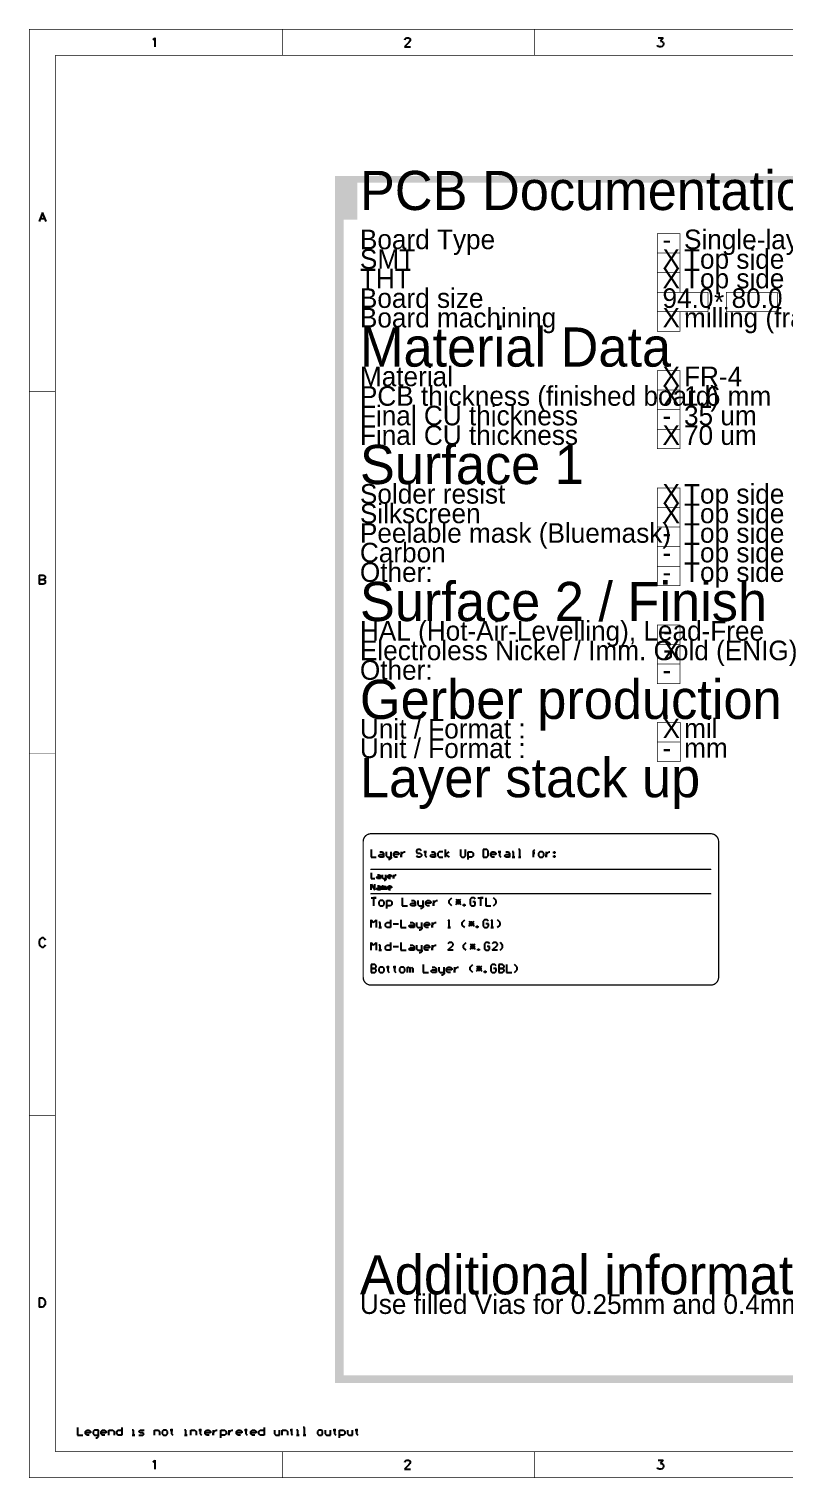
# Model space of a CAD drawing. Header units: millimetres. Extents: x 5 to 399, y 5 to 287.
# Drawn here: x 5 to 152.1, y 5 to 287.1 of the extents above; entities that cross this region are included whole.
import ezdxf

# ---------------------------------------------------------------- set-up
doc = ezdxf.new("R2010")
doc.units = ezdxf.units.MM
for name, color, linetype in [('DrillDrawing', 1, 'Continuous'), ('Mechanical15', 56, 'Continuous'), ('Mechanical4', 56, 'Continuous')]:
    doc.layers.add(name, color=color, linetype=linetype)

msp = doc.modelspace()

# ---------------------------------------------------------------- linework, layer by layer
at = {"layer": 'DrillDrawing'}
for p, q in [((14.48, 14.86), (14.48, 13.34)), ((16, 14.1), (16.26, 14.35)), ((16.26, 14.35), (16.76, 14.35)), ((16.76, 14.35), (17.02, 14.1)), ((17.78, 14.35), (17.53, 14.1)), ((18.54, 14.35), (17.78, 14.35)), ((18.54, 13.08), (18.54, 14.35)), ((19.05, 14.1), (19.3, 14.35)), ((19.3, 14.35), (19.81, 14.35)), ((19.81, 14.35), (20.06, 14.1)), ((20.57, 13.34), (20.57, 14.35)), ((20.57, 14.35), (21.33, 14.35)), ((21.33, 14.35), (21.59, 14.1)), ((22.1, 14.1), (22.35, 14.35)), ((22.35, 14.35), (23.11, 14.35)), ((23.11, 14.86), (23.11, 13.34)), ((25.4, 14.35), (25.14, 14.35)), ((25.4, 13.34), (25.4, 14.35)), ((26.41, 14.1), (26.67, 14.35)), ((26.67, 14.35), (27.43, 14.35)), ((29.46, 13.34), (29.46, 14.35)), ((29.46, 14.35), (30.22, 14.35)), ((30.22, 14.35), (30.47, 14.1)), ((31.24, 14.35), (30.98, 14.1)), ((31.74, 14.35), (31.24, 14.35)), ((32, 14.1), (31.74, 14.35)), ((32.76, 14.35), (32.51, 14.35)), ((32.51, 14.35), (33.01, 14.35)), ((32.76, 14.6), (32.76, 14.35)), ((33.01, 14.35), (32.76, 14.35)), ((32.76, 14.35), (32.76, 13.59)), ((35.55, 14.35), (35.3, 14.35)), ((35.55, 13.34), (35.55, 14.35)), ((36.57, 13.34), (36.57, 14.35)), ((36.57, 14.35), (37.33, 14.35)), ((37.33, 14.35), (37.58, 14.1)), ((38.35, 14.35), (38.09, 14.35)), ((38.09, 14.35), (38.6, 14.35)), ((38.35, 14.6), (38.35, 14.35)), ((38.6, 14.35), (38.35, 14.35)), ((38.35, 14.35), (38.35, 13.59)), ((39.36, 14.1), (39.62, 14.35)), ((39.62, 14.35), (40.12, 14.35)), ((40.12, 14.35), (40.38, 14.1)), ((40.89, 14.35), (40.89, 13.34)), ((41.14, 14.1), (41.39, 14.35)), ((41.39, 14.35), (41.65, 14.35)), ((42.41, 12.83), (42.41, 14.35)), ((42.41, 14.35), (43.17, 14.35)), ((43.17, 14.35), (43.42, 14.1)), ((43.93, 14.35), (43.93, 13.34)), ((44.19, 14.1), (44.44, 14.35)), ((44.44, 14.35), (44.69, 14.35)), ((45.46, 14.1), (45.71, 14.35)), ((45.71, 14.35), (46.22, 14.35)), ((46.22, 14.35), (46.47, 14.1)), ((47.23, 14.35), (46.98, 14.35)), ((46.98, 14.35), (47.49, 14.35)), ((47.23, 14.6), (47.23, 14.35)), ((47.49, 14.35), (47.23, 14.35)), ((47.23, 14.35), (47.23, 13.59)), ((48.25, 14.1), (48.5, 14.35)), ((48.5, 14.35), (49.01, 14.35)), ((49.01, 14.35), (49.26, 14.1)), ((49.77, 14.1), (50.03, 14.35)), ((50.03, 14.35), (50.79, 14.35)), ((50.79, 14.86), (50.79, 13.34)), ((52.82, 14.35), (52.82, 13.59)), ((53.84, 13.34), (53.84, 14.35)), ((54.34, 13.34), (54.34, 14.35)), ((54.34, 14.35), (55.1, 14.35)), ((55.1, 14.35), (55.36, 14.1)), ((56.12, 14.35), (55.87, 14.35)), ((55.87, 14.35), (56.37, 14.35)), ((56.12, 14.6), (56.12, 14.35)), ((56.37, 14.35), (56.12, 14.35)), ((56.12, 14.35), (56.12, 13.59)), ((57.39, 14.35), (57.14, 14.35)), ((57.39, 13.34), (57.39, 14.35)), ((58.66, 14.86), (58.41, 14.86)), ((58.66, 13.34), (58.66, 14.86)), ((61.45, 14.35), (61.2, 14.1)), ((61.96, 14.35), (61.45, 14.35)), ((62.21, 14.1), (61.96, 14.35)), ((62.72, 14.35), (62.72, 13.59)), ((63.74, 13.34), (63.74, 14.35)), ((64.5, 14.35), (64.25, 14.35)), ((64.25, 14.35), (64.75, 14.35)), ((64.5, 14.6), (64.5, 14.35)), ((64.75, 14.35), (64.5, 14.35)), ((64.5, 14.35), (64.5, 13.59)), ((65.52, 12.83), (65.52, 14.35)), ((65.52, 14.35), (66.28, 14.35)), ((66.28, 14.35), (66.53, 14.1)), ((67.04, 14.35), (67.04, 13.59)), ((68.05, 13.34), (68.05, 14.35)), ((68.82, 14.35), (68.56, 14.35)), ((68.56, 14.35), (69.07, 14.35)), ((68.82, 14.6), (68.82, 14.35)), ((69.07, 14.35), (68.82, 14.35)), ((68.82, 14.35), (68.82, 13.59)), ((14.48, 13.34), (15.49, 13.34)), ((16, 13.59), (16, 14.1)), ((17.02, 13.84), (16, 13.84)), ((16.26, 13.34), (16, 13.59)), ((16.76, 13.34), (16.26, 13.34)), ((17.02, 14.1), (17.02, 13.84)), ((17.53, 14.1), (17.53, 13.59)), ((17.53, 13.59), (17.78, 13.34)), ((17.78, 13.34), (18.54, 13.34)), ((18.03, 12.83), (18.29, 12.83)), ((18.29, 12.83), (18.54, 13.08)), ((19.05, 13.59), (19.05, 14.1)), ((20.06, 13.84), (19.05, 13.84)), ((19.3, 13.34), (19.05, 13.59)), ((19.81, 13.34), (19.3, 13.34)), ((20.06, 14.1), (20.06, 13.84)), ((21.59, 14.1), (21.59, 13.34)), ((22.1, 13.59), (22.1, 14.1)), ((22.35, 13.34), (22.1, 13.59)), ((23.11, 13.34), (22.35, 13.34)), ((25.14, 13.34), (25.65, 13.34)), ((25.65, 13.34), (25.4, 13.34)), ((26.67, 13.84), (26.41, 14.1)), ((26.41, 13.34), (27.17, 13.34)), ((27.17, 13.84), (26.67, 13.84)), ((27.43, 13.59), (27.17, 13.84)), ((27.17, 13.34), (27.43, 13.59)), ((30.47, 14.1), (30.47, 13.34)), ((30.98, 14.1), (30.98, 13.59)), ((30.98, 13.59), (31.24, 13.34)), ((31.24, 13.34), (31.74, 13.34)), ((31.74, 13.34), (32, 13.59)), ((32, 13.59), (32, 14.1)), ((32.76, 13.59), (33.01, 13.34)), ((35.3, 13.34), (35.81, 13.34)), ((35.81, 13.34), (35.55, 13.34)), ((37.58, 14.1), (37.58, 13.34)), ((38.35, 13.59), (38.6, 13.34)), ((39.36, 13.59), (39.36, 14.1)), ((40.38, 13.84), (39.36, 13.84)), ((39.62, 13.34), (39.36, 13.59)), ((40.12, 13.34), (39.62, 13.34)), ((40.38, 14.1), (40.38, 13.84)), ((40.89, 13.84), (41.14, 14.1)), ((40.89, 13.34), (40.89, 13.84)), ((43.17, 13.34), (42.41, 13.34)), ((43.42, 13.59), (43.17, 13.34)), ((43.42, 14.1), (43.42, 13.59)), ((43.93, 13.84), (44.19, 14.1)), ((43.93, 13.34), (43.93, 13.84)), ((45.46, 13.59), (45.46, 14.1)), ((46.47, 13.84), (45.46, 13.84)), ((45.71, 13.34), (45.46, 13.59)), ((46.22, 13.34), (45.71, 13.34)), ((46.47, 14.1), (46.47, 13.84)), ((47.23, 13.59), (47.49, 13.34)), ((48.25, 13.59), (48.25, 14.1)), ((49.26, 13.84), (48.25, 13.84)), ((48.5, 13.34), (48.25, 13.59)), ((49.01, 13.34), (48.5, 13.34)), ((49.26, 14.1), (49.26, 13.84)), ((49.77, 13.59), (49.77, 14.1)), ((50.03, 13.34), (49.77, 13.59)), ((50.79, 13.34), (50.03, 13.34)), ((52.82, 13.59), (53.07, 13.34)), ((53.07, 13.34), (53.84, 13.34)), ((55.36, 14.1), (55.36, 13.34)), ((56.12, 13.59), (56.37, 13.34)), ((57.14, 13.34), (57.64, 13.34)), ((57.64, 13.34), (57.39, 13.34)), ((58.41, 13.34), (58.91, 13.34)), ((58.91, 13.34), (58.66, 13.34)), ((61.2, 14.1), (61.2, 13.59)), ((61.2, 13.59), (61.45, 13.34)), ((61.45, 13.34), (61.96, 13.34)), ((61.96, 13.34), (62.21, 13.59)), ((62.21, 13.59), (62.21, 14.1)), ((62.72, 13.59), (62.98, 13.34)), ((62.98, 13.34), (63.74, 13.34)), ((64.5, 13.59), (64.75, 13.34)), ((66.28, 13.34), (65.52, 13.34)), ((66.53, 13.59), (66.28, 13.34)), ((66.53, 14.1), (66.53, 13.59)), ((67.04, 13.59), (67.29, 13.34)), ((67.29, 13.34), (68.05, 13.34)), ((68.82, 13.59), (69.07, 13.34))]:
    msp.add_line(p, q, dxfattribs=at)
at = {"layer": 'Mechanical15'}
for p, q in [((29.12, 285.03), (29.29, 285.11)), ((29.29, 285.11), (29.54, 285.37)), ((29.54, 285.37), (29.54, 283.59)), ((78.24, 285.03), (78.33, 285.2)), ((78.24, 284.95), (78.24, 285.03)), ((78.33, 285.2), (78.41, 285.28)), ((78.41, 285.28), (78.58, 285.37)), ((78.58, 285.37), (78.92, 285.37)), ((78.92, 285.37), (79.09, 285.28)), ((79.09, 285.28), (79.17, 285.2)), ((79.17, 285.2), (79.26, 285.03)), ((79.26, 285.03), (79.26, 284.86)), ((127.58, 285.37), (128.52, 285.37)), ((128.52, 285.37), (128.01, 284.69)), ((79, 284.44), (78.16, 283.59)), ((78.16, 283.59), (79.34, 283.59)), ((79.17, 284.69), (79, 284.44)), ((79.26, 284.86), (79.17, 284.69)), ((127.5, 283.76), (127.42, 283.93)), ((127.58, 283.68), (127.5, 283.76)), ((127.84, 283.59), (127.58, 283.68)), ((128.09, 283.59), (127.84, 283.59)), ((128.01, 284.69), (128.26, 284.69)), ((128.35, 283.68), (128.09, 283.59)), ((128.26, 284.69), (128.43, 284.61)), ((128.52, 283.84), (128.35, 283.68)), ((128.43, 284.61), (128.52, 284.52)), ((128.52, 284.52), (128.6, 284.27)), ((128.6, 284.1), (128.52, 283.84)), ((128.6, 284.27), (128.6, 284.1)), ((7.66, 251.38), (6.98, 249.61)), ((8.34, 249.61), (7.66, 251.38)), ((7.24, 250.2), (8.09, 250.2)), ((6.98, 180.77), (6.98, 178.99)), ((6.98, 180.77), (7.75, 180.77)), ((7.75, 180.77), (8, 180.69)), ((8, 180.69), (8.09, 180.6)), ((8.09, 180.6), (8.17, 180.43)), ((6.98, 179.92), (7.75, 179.92)), ((7.75, 178.99), (6.98, 178.99)), ((8, 180.01), (7.75, 179.92)), ((7.75, 179.92), (8, 179.84)), ((8, 179.08), (7.75, 178.99)), ((8.09, 180.09), (8, 180.01)), ((8, 179.84), (8.09, 179.76)), ((8.09, 179.16), (8, 179.08)), ((8.17, 180.26), (8.09, 180.09)), ((8.09, 179.76), (8.17, 179.59)), ((8.17, 179.33), (8.09, 179.16)), ((8.17, 180.43), (8.17, 180.26)), ((8.17, 179.59), (8.17, 179.33)), ((7.32, 110.07), (7.15, 109.91)), ((7.49, 110.16), (7.32, 110.07)), ((7.83, 110.16), (7.49, 110.16)), ((8, 110.07), (7.83, 110.16)), ((8.17, 109.91), (8, 110.07)), ((7.07, 109.74), (6.98, 109.48)), ((6.98, 109.48), (6.98, 109.06)), ((6.98, 109.06), (7.07, 108.81)), ((7.15, 109.91), (7.07, 109.74)), ((7.07, 108.81), (7.15, 108.64)), ((7.15, 108.64), (7.32, 108.47)), ((7.32, 108.47), (7.49, 108.38)), ((7.49, 108.38), (7.83, 108.38)), ((7.83, 108.38), (8, 108.47)), ((8, 108.47), (8.17, 108.64)), ((8.25, 109.74), (8.17, 109.91)), ((8.17, 108.64), (8.25, 108.81)), ((6.98, 40.06), (6.98, 38.28)), ((6.98, 40.06), (7.58, 40.06)), ((7.58, 40.06), (7.83, 39.97)), ((7.83, 39.97), (8, 39.8)), ((8, 39.8), (8.09, 39.63)), ((8.09, 39.63), (8.17, 39.38)), ((7.58, 38.28), (6.98, 38.28)), ((7.83, 38.36), (7.58, 38.28)), ((8, 38.53), (7.83, 38.36)), ((8.09, 38.7), (8, 38.53)), ((8.17, 38.95), (8.09, 38.7)), ((8.17, 39.38), (8.17, 38.95)), ((29.29, 8.25), (29.54, 8.51)), ((29.54, 8.51), (29.54, 6.73)), ((78.41, 8.42), (78.58, 8.51)), ((78.58, 8.51), (78.92, 8.51)), ((78.92, 8.51), (79.09, 8.42)), ((127.58, 8.51), (128.52, 8.51)), ((128.52, 8.51), (128.01, 7.83)), ((29.12, 8.17), (29.29, 8.25)), ((79, 7.58), (78.16, 6.73)), ((78.16, 6.73), (79.34, 6.73)), ((78.24, 8.17), (78.33, 8.34)), ((78.24, 8.09), (78.24, 8.17)), ((78.33, 8.34), (78.41, 8.42)), ((79.17, 7.83), (79, 7.58)), ((79.09, 8.42), (79.17, 8.34)), ((79.17, 8.34), (79.26, 8.17)), ((79.26, 8), (79.17, 7.83)), ((79.26, 8.17), (79.26, 8)), ((127.5, 6.9), (127.42, 7.07)), ((127.58, 6.82), (127.5, 6.9)), ((127.84, 6.73), (127.58, 6.82)), ((128.09, 6.73), (127.84, 6.73)), ((128.01, 7.83), (128.26, 7.83)), ((128.35, 6.82), (128.09, 6.73)), ((128.26, 7.83), (128.43, 7.75)), ((128.52, 6.98), (128.35, 6.82)), ((128.43, 7.75), (128.52, 7.66)), ((128.52, 7.66), (128.6, 7.41)), ((128.6, 7.24), (128.52, 6.98)), ((128.6, 7.41), (128.6, 7.24))]:
    msp.add_line(p, q, dxfattribs=at)
at = {"layer": 'Mechanical15', "const_width": 0.127}
for points in [[(5.08, 287.02), (398.78, 287.02)], [(5.08, 5.08), (5.08, 287.02)], [(54.36, 281.94), (54.36, 287.02)], [(103.5, 281.94), (103.5, 287.02)], [(10.16, 281.94), (393.7, 281.94)], [(10.16, 10.16), (10.16, 281.94)], [(5.08, 216.53), (10.16, 216.53)], [(5.08, 146.05), (10.16, 146.05)], [(5.08, 75.56), (10.16, 75.56)], [(10.16, 10.16), (393.7, 10.16)], [(54.36, 5.08), (54.36, 10.16)], [(103.5, 5.08), (103.5, 10.16)], [(5.08, 5.08), (398.78, 5.08)]]:
    msp.add_lwpolyline(points, dxfattribs=at)
at = {"layer": 'Mechanical15', "const_width": 0.0635}
for points in [[(5.05, 287.02, 1), (5.11, 287.02, 1)], [(5.05, 287.02, 1), (5.11, 287.02, 1)], [(54.32, 287.02, 1), (54.39, 287.02, 1)], [(103.47, 287.02, 1), (103.54, 287.02, 1)], [(10.13, 281.94, 1), (10.19, 281.94, 1)], [(10.13, 281.94, 1), (10.19, 281.94, 1)], [(54.32, 281.94, 1), (54.39, 281.94, 1)], [(103.47, 281.94, 1), (103.54, 281.94, 1)], [(5.05, 216.53, 1), (5.11, 216.53, 1)], [(10.13, 216.53, 1), (10.19, 216.53, 1)], [(5.05, 146.05, 1), (5.11, 146.05, 1)], [(10.13, 146.05, 1), (10.19, 146.05, 1)], [(5.05, 75.56, 1), (5.11, 75.56, 1)], [(10.13, 75.56, 1), (10.19, 75.56, 1)], [(10.13, 10.16, 1), (10.19, 10.16, 1)], [(10.13, 10.16, 1), (10.19, 10.16, 1)], [(54.32, 10.16, 1), (54.39, 10.16, 1)], [(103.47, 10.16, 1), (103.54, 10.16, 1)], [(5.05, 5.08, 1), (5.11, 5.08, 1)], [(5.05, 5.08, 1), (5.11, 5.08, 1)], [(54.32, 5.08, 1), (54.39, 5.08, 1)], [(103.47, 5.08, 1), (103.54, 5.08, 1)]]:
    msp.add_lwpolyline(points, format="xyb", close=True, dxfattribs=at)
at = {"layer": 'Mechanical4'}
for p, q in [((71.63, 127.37), (71.63, 125.9)), ((80.71, 127.37), (80.46, 127.13)), ((80.46, 127.13), (80.46, 126.88)), ((81.2, 127.37), (80.71, 127.37)), ((81.45, 127.13), (81.2, 127.37)), ((82.18, 127.13), (82.18, 126.88)), ((86.11, 125.9), (86.11, 127.37)), ((89.06, 127.37), (89.06, 126.15)), ((90.04, 126.15), (90.04, 127.37)), ((93.47, 127.37), (93.47, 125.9)), ((94.21, 127.37), (93.47, 127.37)), ((94.46, 127.13), (94.21, 127.37)), ((94.46, 126.15), (94.46, 127.13)), ((96.66, 127.13), (96.66, 126.88)), ((100.59, 127.37), (100.35, 127.37)), ((100.59, 125.9), (100.59, 127.37)), ((103.29, 127.13), (103.54, 127.37)), ((103.29, 125.9), (103.29, 127.13)), ((103.29, 127.13), (103.29, 126.64)), ((103.29, 126.64), (103.29, 127.13)), ((71.63, 125.9), (72.61, 125.9)), ((73.1, 126.15), (73.35, 126.39)), ((73.35, 125.9), (73.1, 126.15)), ((73.35, 126.88), (73.84, 126.88)), ((73.35, 126.39), (74.08, 126.39)), ((74.08, 125.9), (73.35, 125.9)), ((73.84, 126.88), (74.08, 126.64)), ((74.08, 126.64), (74.08, 125.9)), ((74.57, 126.88), (74.57, 126.15)), ((74.57, 126.15), (74.82, 125.9)), ((74.82, 125.9), (75.56, 125.9)), ((75.31, 125.41), (75.06, 125.41)), ((75.56, 125.66), (75.31, 125.41)), ((75.56, 125.9), (75.56, 126.88)), ((75.56, 125.9), (75.56, 125.66)), ((76.05, 126.64), (76.29, 126.88)), ((76.05, 126.15), (76.05, 126.64)), ((77.03, 126.39), (76.05, 126.39)), ((76.29, 125.9), (76.05, 126.15)), ((76.29, 126.88), (76.78, 126.88)), ((76.78, 125.9), (76.29, 125.9)), ((76.78, 126.88), (77.03, 126.64)), ((77.03, 126.64), (77.03, 126.39)), ((77.52, 126.88), (77.52, 125.9)), ((77.52, 126.39), (77.76, 126.64)), ((77.52, 125.9), (77.52, 126.39)), ((77.76, 126.64), (78.01, 126.88)), ((78.01, 126.88), (78.26, 126.88)), ((80.46, 126.88), (80.71, 126.64)), ((80.71, 125.9), (80.46, 126.15)), ((80.71, 126.64), (81.2, 126.64)), ((81.2, 125.9), (80.71, 125.9)), ((81.2, 126.64), (81.45, 126.39)), ((81.45, 126.15), (81.2, 125.9)), ((81.45, 126.39), (81.45, 126.15)), ((82.18, 126.88), (81.94, 126.88)), ((81.94, 126.88), (82.43, 126.88)), ((82.43, 126.88), (82.18, 126.88)), ((82.18, 126.88), (82.18, 126.15)), ((82.18, 126.15), (82.43, 125.9)), ((83.16, 126.15), (83.41, 126.39)), ((83.41, 125.9), (83.16, 126.15)), ((83.41, 126.88), (83.9, 126.88)), ((83.41, 126.39), (84.15, 126.39)), ((84.15, 125.9), (83.41, 125.9)), ((83.9, 126.88), (84.15, 126.64)), ((84.15, 126.64), (84.15, 125.9)), ((84.88, 126.88), (84.64, 126.64)), ((84.64, 126.64), (84.64, 126.15)), ((84.64, 126.15), (84.88, 125.9)), ((85.62, 126.88), (84.88, 126.88)), ((84.88, 125.9), (85.62, 125.9)), ((86.11, 126.39), (86.85, 126.88)), ((86.11, 126.39), (86.85, 125.9)), ((89.06, 126.15), (89.3, 125.9)), ((89.3, 125.9), (89.79, 125.9)), ((89.79, 125.9), (90.04, 126.15)), ((90.53, 125.41), (90.53, 126.88)), ((90.53, 126.88), (91.26, 126.88)), ((91.26, 125.9), (90.53, 125.9)), ((91.26, 126.88), (91.51, 126.64)), ((91.51, 126.15), (91.26, 125.9)), ((91.51, 126.64), (91.51, 126.15)), ((93.47, 125.9), (94.21, 125.9)), ((94.21, 125.9), (94.46, 126.15)), ((94.95, 126.64), (95.19, 126.88)), ((94.95, 126.15), (94.95, 126.64)), ((95.93, 126.39), (94.95, 126.39)), ((95.19, 125.9), (94.95, 126.15)), ((95.19, 126.88), (95.68, 126.88)), ((95.68, 125.9), (95.19, 125.9)), ((95.68, 126.88), (95.93, 126.64)), ((95.93, 126.64), (95.93, 126.39)), ((96.66, 126.88), (96.42, 126.88)), ((96.42, 126.88), (96.91, 126.88)), ((96.91, 126.88), (96.66, 126.88)), ((96.66, 126.88), (96.66, 126.15)), ((96.66, 126.15), (96.91, 125.9)), ((97.65, 126.15), (97.89, 126.39)), ((97.89, 125.9), (97.65, 126.15)), ((97.89, 126.88), (98.38, 126.88)), ((97.89, 126.39), (98.63, 126.39)), ((98.63, 125.9), (97.89, 125.9)), ((98.38, 126.88), (98.63, 126.64)), ((98.63, 126.64), (98.63, 125.9)), ((99.36, 126.88), (99.12, 126.88)), ((99.12, 125.9), (99.61, 125.9)), ((99.36, 125.9), (99.36, 126.88)), ((99.61, 125.9), (99.36, 125.9)), ((100.35, 125.9), (100.84, 125.9)), ((100.84, 125.9), (100.59, 125.9)), ((103.29, 126.64), (103.05, 126.64)), ((103.05, 126.64), (103.54, 126.64)), ((103.54, 126.64), (103.29, 126.64)), ((104.52, 126.88), (104.27, 126.64)), ((104.27, 126.64), (104.27, 126.15)), ((104.27, 126.15), (104.52, 125.9)), ((105.01, 126.88), (104.52, 126.88)), ((104.52, 125.9), (105.01, 125.9)), ((105.26, 126.64), (105.01, 126.88)), ((105.01, 125.9), (105.26, 126.15)), ((105.26, 126.15), (105.26, 126.64)), ((105.75, 126.88), (105.75, 125.9)), ((105.75, 126.39), (105.99, 126.64)), ((105.75, 125.9), (105.75, 126.39)), ((105.99, 126.64), (106.24, 126.88)), ((106.24, 126.88), (106.48, 126.88)), ((107.22, 126.88), (107.46, 126.88)), ((107.22, 126.64), (107.22, 126.88)), ((107.46, 126.64), (107.22, 126.64)), ((107.22, 126.15), (107.46, 126.15)), ((107.22, 125.9), (107.22, 126.15)), ((107.46, 125.9), (107.22, 125.9)), ((107.46, 126.88), (107.46, 126.64)), ((107.46, 126.15), (107.46, 125.9)), ((71.63, 122.8), (71.63, 121.71)), ((71.63, 121.71), (72.36, 121.71)), ((72.72, 121.89), (72.9, 122.08)), ((72.9, 121.71), (72.72, 121.89)), ((72.9, 122.44), (73.27, 122.44)), ((72.9, 122.08), (73.45, 122.08)), ((73.45, 121.71), (72.9, 121.71)), ((73.27, 122.44), (73.45, 122.26)), ((73.45, 122.26), (73.45, 121.71)), ((73.81, 122.44), (73.81, 121.89)), ((73.81, 121.89), (73.99, 121.71)), ((73.99, 121.71), (74.54, 121.71)), ((74.36, 121.35), (74.18, 121.35)), ((74.54, 121.53), (74.36, 121.35)), ((74.54, 121.71), (74.54, 122.44)), ((74.54, 121.71), (74.54, 121.53)), ((74.9, 122.26), (75.09, 122.44)), ((74.9, 121.89), (74.9, 122.26)), ((75.63, 122.08), (74.9, 122.08)), ((75.09, 121.71), (74.9, 121.89)), ((75.09, 122.44), (75.45, 122.44)), ((75.45, 121.71), (75.09, 121.71)), ((75.45, 122.44), (75.63, 122.26)), ((75.63, 122.26), (75.63, 122.08)), ((76, 122.44), (76, 121.71)), ((76, 122.08), (76.18, 122.26)), ((76, 121.71), (76, 122.08)), ((76.18, 122.26), (76.36, 122.44)), ((76.36, 122.44), (76.54, 122.44)), ((71.63, 119.53), (71.63, 120.62)), ((71.63, 120.62), (72.36, 119.53)), ((72.36, 119.53), (72.36, 120.62)), ((72.72, 119.71), (72.9, 119.89)), ((72.9, 119.53), (72.72, 119.71)), ((72.9, 120.26), (73.27, 120.26)), ((72.9, 119.89), (73.45, 119.89)), ((73.45, 119.53), (72.9, 119.53)), ((73.27, 120.26), (73.45, 120.07)), ((73.45, 120.07), (73.45, 119.53)), ((73.81, 119.53), (73.81, 120.26)), ((73.81, 120.26), (73.99, 120.26)), ((73.99, 120.26), (74.18, 120.07)), ((74.18, 120.07), (74.36, 120.26)), ((74.18, 120.07), (74.18, 119.53)), ((74.18, 119.53), (74.18, 120.07)), ((74.36, 120.26), (74.54, 120.07)), ((74.54, 120.07), (74.54, 119.53)), ((74.9, 120.07), (75.09, 120.26)), ((74.9, 119.71), (74.9, 120.07)), ((75.63, 119.89), (74.9, 119.89)), ((75.09, 119.53), (74.9, 119.71)), ((75.09, 120.26), (75.45, 120.26)), ((75.45, 119.53), (75.09, 119.53)), ((75.45, 120.26), (75.63, 120.07)), ((75.63, 120.07), (75.63, 119.89)), ((71.63, 117.93), (72.64, 117.93)), ((72.64, 117.93), (72.14, 117.93)), ((72.14, 117.93), (72.14, 116.41)), ((73.41, 117.42), (73.15, 117.17)), ((73.15, 117.17), (73.15, 116.66)), ((73.15, 116.66), (73.41, 116.41)), ((73.91, 117.42), (73.41, 117.42)), ((73.41, 116.41), (73.91, 116.41)), ((74.17, 117.17), (73.91, 117.42)), ((73.91, 116.41), (74.17, 116.66)), ((74.17, 116.66), (74.17, 117.17)), ((74.68, 115.9), (74.68, 117.42)), ((74.68, 117.42), (75.44, 117.42)), ((75.44, 116.41), (74.68, 116.41)), ((75.44, 117.42), (75.69, 117.17)), ((75.69, 116.66), (75.44, 116.41)), ((75.69, 117.17), (75.69, 116.66)), ((77.72, 117.93), (77.72, 116.41)), ((77.72, 116.41), (78.74, 116.41)), ((79.25, 116.66), (79.5, 116.92)), ((79.5, 116.41), (79.25, 116.66)), ((79.5, 117.42), (80.01, 117.42)), ((79.5, 116.92), (80.26, 116.92)), ((80.26, 116.41), (79.5, 116.41)), ((80.01, 117.42), (80.26, 117.17)), ((80.26, 117.17), (80.26, 116.41)), ((80.77, 117.42), (80.77, 116.66)), ((80.77, 116.66), (81.02, 116.41)), ((81.02, 116.41), (81.78, 116.41)), ((81.53, 115.9), (81.28, 115.9)), ((81.78, 116.16), (81.53, 115.9)), ((81.78, 116.41), (81.78, 117.42)), ((81.78, 116.41), (81.78, 116.16)), ((82.29, 117.17), (82.55, 117.42)), ((82.29, 116.66), (82.29, 117.17)), ((83.31, 116.92), (82.29, 116.92)), ((82.55, 116.41), (82.29, 116.66)), ((82.55, 117.42), (83.05, 117.42)), ((83.05, 116.41), (82.55, 116.41)), ((83.05, 117.42), (83.31, 117.17)), ((83.31, 117.17), (83.31, 116.92)), ((83.82, 117.42), (83.82, 116.41)), ((83.82, 116.92), (84.07, 117.17)), ((83.82, 116.41), (83.82, 116.92)), ((84.07, 117.17), (84.32, 117.42)), ((84.32, 117.42), (84.58, 117.42)), ((86.86, 117.42), (87.37, 117.93)), ((86.86, 116.92), (86.86, 117.42)), ((87.37, 116.41), (86.86, 116.92)), ((88.13, 117.68), (89.15, 116.66)), ((88.13, 116.66), (89.15, 117.68)), ((88.13, 117.17), (89.15, 117.17)), ((88.64, 116.66), (88.64, 117.68)), ((89.66, 116.41), (89.66, 116.66)), ((89.66, 116.66), (89.91, 116.66)), ((89.91, 116.41), (89.66, 116.41)), ((89.91, 116.66), (89.91, 116.41)), ((91.18, 117.93), (90.93, 117.68)), ((90.93, 117.68), (90.93, 116.66)), ((90.93, 116.66), (91.18, 116.41)), ((91.69, 117.93), (91.18, 117.93)), ((91.18, 116.41), (91.69, 116.41)), ((91.94, 117.17), (91.43, 117.17)), ((91.94, 117.68), (91.69, 117.93)), ((91.69, 116.41), (91.94, 116.66)), ((91.94, 116.66), (91.94, 117.17)), ((92.45, 117.93), (93.46, 117.93)), ((93.46, 117.93), (92.96, 117.93)), ((92.96, 117.93), (92.96, 116.41)), ((93.97, 117.93), (93.97, 116.41)), ((93.97, 116.41), (94.99, 116.41)), ((96, 117.42), (95.5, 117.93)), ((95.5, 116.41), (96, 116.92)), ((96, 116.92), (96, 117.42)), ((71.63, 112.15), (71.63, 113.68)), ((71.63, 113.68), (72.14, 113.17)), ((72.14, 113.17), (72.64, 113.68)), ((72.64, 113.68), (72.64, 112.15)), ((73.41, 113.17), (73.15, 113.17)), ((73.41, 112.15), (73.41, 113.17)), ((74.42, 112.92), (74.68, 113.17)), ((74.42, 112.41), (74.42, 112.92)), ((74.68, 113.17), (75.44, 113.17)), ((75.44, 113.68), (75.44, 112.15)), ((75.94, 112.92), (76.96, 112.92)), ((77.47, 113.68), (77.47, 112.15)), ((79.25, 113.17), (79.75, 113.17)), ((79.75, 113.17), (80.01, 112.92)), ((80.01, 112.92), (80.01, 112.15)), ((80.52, 113.17), (80.52, 112.41)), ((81.53, 112.15), (81.53, 113.17)), ((82.04, 112.92), (82.29, 113.17)), ((82.04, 112.41), (82.04, 112.92)), ((82.29, 113.17), (82.8, 113.17)), ((82.8, 113.17), (83.05, 112.92)), ((83.05, 112.92), (83.05, 112.66)), ((83.56, 113.17), (83.56, 112.15)), ((83.56, 112.66), (83.82, 112.92)), ((83.82, 112.92), (84.07, 113.17)), ((84.07, 113.17), (84.32, 113.17)), ((86.86, 113.68), (86.61, 113.42)), ((86.86, 112.15), (86.86, 113.68)), ((89.4, 113.17), (89.91, 113.68)), ((89.4, 112.66), (89.4, 113.17)), ((90.67, 113.42), (91.69, 112.41)), ((90.67, 112.41), (91.69, 113.42)), ((90.67, 112.92), (91.69, 112.92)), ((91.18, 112.41), (91.18, 113.42)), ((93.72, 113.68), (93.46, 113.42)), ((93.46, 113.42), (93.46, 112.41)), ((94.23, 113.68), (93.72, 113.68)), ((94.48, 112.92), (93.97, 112.92)), ((94.48, 113.42), (94.23, 113.68)), ((94.48, 112.41), (94.48, 112.92)), ((95.24, 113.68), (94.99, 113.42)), ((95.24, 112.15), (95.24, 113.68)), ((96.77, 113.17), (96.26, 113.68)), ((96.77, 112.66), (96.77, 113.17)), ((73.15, 112.15), (73.66, 112.15)), ((73.66, 112.15), (73.41, 112.15)), ((74.68, 112.15), (74.42, 112.41)), ((75.44, 112.15), (74.68, 112.15)), ((77.47, 112.15), (78.48, 112.15)), ((78.99, 112.41), (79.25, 112.66)), ((79.25, 112.15), (78.99, 112.41)), ((79.25, 112.66), (80.01, 112.66)), ((80.01, 112.15), (79.25, 112.15)), ((80.52, 112.41), (80.77, 112.15)), ((80.77, 112.15), (81.53, 112.15)), ((81.28, 111.65), (81.02, 111.65)), ((81.53, 111.9), (81.28, 111.65)), ((81.53, 112.15), (81.53, 111.9)), ((83.05, 112.66), (82.04, 112.66)), ((82.29, 112.15), (82.04, 112.41)), ((82.8, 112.15), (82.29, 112.15)), ((83.56, 112.15), (83.56, 112.66)), ((86.61, 112.15), (87.12, 112.15)), ((87.12, 112.15), (86.86, 112.15)), ((89.91, 112.15), (89.4, 112.66)), ((92.2, 112.15), (92.2, 112.41)), ((92.2, 112.41), (92.45, 112.41)), ((92.45, 112.15), (92.2, 112.15)), ((92.45, 112.41), (92.45, 112.15)), ((93.46, 112.41), (93.72, 112.15)), ((93.72, 112.15), (94.23, 112.15)), ((94.23, 112.15), (94.48, 112.41)), ((94.99, 112.15), (95.5, 112.15)), ((95.5, 112.15), (95.24, 112.15)), ((96.26, 112.15), (96.77, 112.66)), ((71.63, 107.74), (71.63, 109.26)), ((71.63, 109.26), (72.14, 108.75)), ((72.14, 108.75), (72.64, 109.26)), ((72.64, 109.26), (72.64, 107.74)), ((73.41, 108.75), (73.15, 108.75)), ((73.15, 107.74), (73.66, 107.74)), ((73.41, 107.74), (73.41, 108.75)), ((73.66, 107.74), (73.41, 107.74)), ((74.42, 108.5), (74.68, 108.75)), ((74.42, 107.99), (74.42, 108.5)), ((74.68, 107.74), (74.42, 107.99)), ((74.68, 108.75), (75.44, 108.75)), ((75.44, 107.74), (74.68, 107.74)), ((75.44, 109.26), (75.44, 107.74)), ((75.94, 108.5), (76.96, 108.5)), ((77.47, 109.26), (77.47, 107.74)), ((77.47, 107.74), (78.48, 107.74)), ((78.99, 107.99), (79.25, 108.24)), ((79.25, 107.74), (78.99, 107.99)), ((79.25, 108.75), (79.75, 108.75)), ((79.25, 108.24), (80.01, 108.24)), ((80.01, 107.74), (79.25, 107.74)), ((79.75, 108.75), (80.01, 108.5)), ((80.01, 108.5), (80.01, 107.74)), ((80.52, 108.75), (80.52, 107.99)), ((80.52, 107.99), (80.77, 107.74)), ((80.77, 107.74), (81.53, 107.74)), ((81.28, 107.23), (81.02, 107.23)), ((81.53, 107.48), (81.28, 107.23)), ((81.53, 107.74), (81.53, 108.75)), ((81.53, 107.74), (81.53, 107.48)), ((82.04, 108.5), (82.29, 108.75)), ((82.04, 107.99), (82.04, 108.5)), ((83.05, 108.24), (82.04, 108.24)), ((82.29, 107.74), (82.04, 107.99)), ((82.29, 108.75), (82.8, 108.75)), ((82.8, 107.74), (82.29, 107.74)), ((82.8, 108.75), (83.05, 108.5)), ((83.05, 108.5), (83.05, 108.24)), ((83.56, 108.75), (83.56, 107.74)), ((83.56, 108.24), (83.82, 108.5)), ((83.56, 107.74), (83.56, 108.24)), ((83.82, 108.5), (84.07, 108.75)), ((84.07, 108.75), (84.32, 108.75)), ((86.86, 109.26), (86.61, 109.01)), ((86.61, 107.74), (87.62, 108.75)), ((87.62, 107.74), (86.61, 107.74)), ((87.37, 109.26), (86.86, 109.26)), ((87.62, 109.01), (87.37, 109.26)), ((87.62, 108.75), (87.62, 109.01)), ((89.66, 108.75), (90.16, 109.26)), ((89.66, 108.24), (89.66, 108.75)), ((90.16, 107.74), (89.66, 108.24)), ((90.93, 109.01), (91.94, 107.99)), ((90.93, 107.99), (91.94, 109.01)), ((90.93, 108.5), (91.94, 108.5)), ((91.43, 107.99), (91.43, 109.01)), ((92.45, 107.74), (92.45, 107.99)), ((92.45, 107.99), (92.7, 107.99)), ((92.7, 107.74), (92.45, 107.74)), ((92.7, 107.99), (92.7, 107.74)), ((93.97, 109.26), (93.72, 109.01)), ((93.72, 109.01), (93.72, 107.99)), ((93.72, 107.99), (93.97, 107.74)), ((94.48, 109.26), (93.97, 109.26)), ((93.97, 107.74), (94.48, 107.74)), ((94.73, 108.5), (94.23, 108.5)), ((94.73, 109.01), (94.48, 109.26)), ((94.48, 107.74), (94.73, 107.99)), ((94.73, 107.99), (94.73, 108.5)), ((95.5, 109.26), (95.24, 109.01)), ((95.24, 107.74), (96.26, 108.75)), ((96.26, 107.74), (95.24, 107.74)), ((96, 109.26), (95.5, 109.26)), ((96.26, 109.01), (96, 109.26)), ((96.26, 108.75), (96.26, 109.01)), ((97.27, 108.75), (96.77, 109.26)), ((96.77, 107.74), (97.27, 108.24)), ((97.27, 108.24), (97.27, 108.75)), ((71.63, 104.96), (71.63, 103.43)), ((72.39, 104.96), (71.63, 104.96)), ((72.64, 104.7), (72.39, 104.96)), ((72.39, 104.2), (72.64, 104.45)), ((72.64, 104.45), (72.64, 104.7)), ((73.41, 104.45), (73.15, 104.2)), ((73.91, 104.45), (73.41, 104.45)), ((74.17, 104.2), (73.91, 104.45)), ((74.93, 104.45), (74.67, 104.45)), ((74.67, 104.45), (75.18, 104.45)), ((74.93, 104.7), (74.93, 104.45)), ((75.18, 104.45), (74.93, 104.45)), ((74.93, 104.45), (74.93, 103.69)), ((76.2, 104.45), (75.94, 104.45)), ((75.94, 104.45), (76.45, 104.45)), ((76.2, 104.7), (76.2, 104.45)), ((76.45, 104.45), (76.2, 104.45)), ((76.2, 104.45), (76.2, 103.69)), ((77.47, 104.45), (77.21, 104.2)), ((77.98, 104.45), (77.47, 104.45)), ((78.23, 104.2), (77.98, 104.45)), ((78.74, 103.43), (78.74, 104.45)), ((78.74, 104.45), (78.99, 104.45)), ((78.99, 104.45), (79.25, 104.2)), ((79.25, 104.2), (79.5, 104.45)), ((79.5, 104.45), (79.75, 104.2)), ((81.78, 104.96), (81.78, 103.43)), ((83.56, 104.45), (84.07, 104.45)), ((84.07, 104.45), (84.32, 104.2)), ((84.83, 104.45), (84.83, 103.69)), ((85.85, 103.43), (85.85, 104.45)), ((86.35, 104.2), (86.61, 104.45)), ((86.61, 104.45), (87.12, 104.45)), ((87.12, 104.45), (87.37, 104.2)), ((87.88, 104.45), (87.88, 103.43)), ((88.13, 104.2), (88.39, 104.45)), ((88.39, 104.45), (88.64, 104.45)), ((90.93, 104.45), (91.43, 104.96)), ((90.93, 103.94), (90.93, 104.45)), ((92.19, 104.7), (93.21, 103.69)), ((92.19, 103.69), (93.21, 104.7)), ((92.7, 103.69), (92.7, 104.7)), ((95.24, 104.96), (94.99, 104.7)), ((94.99, 104.7), (94.99, 103.69)), ((95.75, 104.96), (95.24, 104.96)), ((96, 104.7), (95.75, 104.96)), ((96.51, 104.96), (96.51, 103.43)), ((97.27, 104.96), (96.51, 104.96)), ((97.53, 104.7), (97.27, 104.96)), ((97.27, 104.2), (97.53, 104.45)), ((97.53, 104.45), (97.53, 104.7)), ((98.04, 104.96), (98.04, 103.43)), ((100.07, 104.45), (99.56, 104.96)), ((100.07, 103.94), (100.07, 104.45)), ((72.39, 104.2), (71.63, 104.2)), ((71.63, 104.2), (72.39, 104.2)), ((71.63, 103.43), (72.39, 103.43)), ((72.64, 103.94), (72.39, 104.2)), ((72.39, 103.43), (72.64, 103.69)), ((72.64, 103.69), (72.64, 103.94)), ((73.15, 104.2), (73.15, 103.69)), ((73.15, 103.69), (73.41, 103.43)), ((73.41, 103.43), (73.91, 103.43)), ((73.91, 103.43), (74.17, 103.69)), ((74.17, 103.69), (74.17, 104.2)), ((74.93, 103.69), (75.18, 103.43)), ((76.2, 103.69), (76.45, 103.43)), ((77.21, 104.2), (77.21, 103.69)), ((77.21, 103.69), (77.47, 103.43)), ((77.47, 103.43), (77.98, 103.43)), ((77.98, 103.43), (78.23, 103.69)), ((78.23, 103.69), (78.23, 104.2)), ((79.25, 104.2), (79.25, 103.43)), ((79.25, 103.43), (79.25, 104.2)), ((79.75, 104.2), (79.75, 103.43)), ((81.78, 103.43), (82.8, 103.43)), ((83.31, 103.69), (83.56, 103.94)), ((83.56, 103.43), (83.31, 103.69)), ((83.56, 103.94), (84.32, 103.94)), ((84.32, 103.43), (83.56, 103.43)), ((84.32, 104.2), (84.32, 103.43)), ((84.83, 103.69), (85.09, 103.43)), ((85.09, 103.43), (85.85, 103.43)), ((85.59, 102.93), (85.34, 102.93)), ((85.85, 103.18), (85.59, 102.93)), ((85.85, 103.43), (85.85, 103.18)), ((86.35, 103.69), (86.35, 104.2)), ((87.37, 103.94), (86.35, 103.94)), ((86.61, 103.43), (86.35, 103.69)), ((87.12, 103.43), (86.61, 103.43)), ((87.37, 104.2), (87.37, 103.94)), ((87.88, 103.94), (88.13, 104.2)), ((87.88, 103.43), (87.88, 103.94)), ((91.43, 103.43), (90.93, 103.94)), ((92.19, 104.2), (93.21, 104.2)), ((93.72, 103.43), (93.72, 103.69)), ((93.72, 103.69), (93.97, 103.69)), ((93.97, 103.43), (93.72, 103.43)), ((93.97, 103.69), (93.97, 103.43)), ((94.99, 103.69), (95.24, 103.43)), ((95.24, 103.43), (95.75, 103.43)), ((96, 104.2), (95.5, 104.2)), ((95.75, 103.43), (96, 103.69)), ((96, 103.69), (96, 104.2)), ((97.27, 104.2), (96.51, 104.2)), ((96.51, 104.2), (97.27, 104.2)), ((96.51, 103.43), (97.27, 103.43)), ((97.53, 103.94), (97.27, 104.2)), ((97.27, 103.43), (97.53, 103.69)), ((97.53, 103.69), (97.53, 103.94)), ((98.04, 103.43), (99.05, 103.43)), ((99.56, 103.43), (100.07, 103.94))]:
    msp.add_line(p, q, dxfattribs=at)
for points, const_width in [([(127.38, 247.27), (131.83, 247.27)], 0.127), ([(127.38, 243.46), (127.38, 247.27)], 0.127), ([(131.83, 243.46), (131.83, 247.27)], 0.127), ([(127.38, 239.65), (127.38, 243.46)], 0.127), ([(127.38, 243.46), (131.83, 243.46)], 0.127), ([(131.83, 239.65), (131.83, 243.46)], 0.127), ([(127.38, 235.84), (127.38, 239.65)], 0.127), ([(127.38, 239.65), (131.83, 239.65)], 0.127), ([(131.83, 235.84), (131.83, 239.65)], 0.127), ([(127.38, 232.03), (127.38, 235.84)], 0.127), ([(127.38, 235.84), (137.29, 235.84)], 0.127), ([(137.29, 232.03), (137.29, 235.84)], 0.127), ([(140.84, 235.84), (150.75, 235.84)], 0.127), ([(140.84, 232.03), (140.84, 235.84)], 0.127), ([(150.75, 232.03), (150.75, 235.84)], 0.127), ([(127.38, 228.22), (127.38, 232.03)], 0.127), ([(127.38, 232.03), (137.29, 232.03)], 0.127), ([(131.83, 228.22), (131.83, 232.03)], 0.127), ([(140.84, 232.03), (150.75, 232.03)], 0.127), ([(127.38, 228.22), (131.83, 228.22)], 0.127), ([(127.38, 216.79), (127.38, 220.6)], 0.127), ([(127.38, 220.6), (131.83, 220.6)], 0.127), ([(131.83, 216.79), (131.83, 220.6)], 0.127), ([(127.38, 216.79), (131.83, 216.79)], 0.127), ([(127.38, 212.98), (127.38, 216.79)], 0.127), ([(131.83, 212.98), (131.83, 216.79)], 0.127), ([(127.38, 212.98), (131.83, 212.98)], 0.127), ([(127.38, 209.17), (127.38, 212.98)], 0.127), ([(131.83, 209.17), (131.83, 212.98)], 0.127), ([(127.38, 209.17), (131.83, 209.17)], 0.127), ([(127.38, 205.36), (127.38, 209.17)], 0.127), ([(131.83, 205.36), (131.83, 209.17)], 0.127), ([(127.38, 205.36), (131.83, 205.36)], 0.127), ([(127.38, 197.74), (131.83, 197.74)], 0.127), ([(127.38, 193.93), (127.38, 197.74)], 0.127), ([(131.83, 193.93), (131.83, 197.74)], 0.127), ([(127.38, 190.12), (127.38, 193.93)], 0.127), ([(127.38, 193.93), (131.83, 193.93)], 0.127), ([(131.83, 190.12), (131.83, 193.93)], 0.127), ([(127.38, 186.31), (127.38, 190.12)], 0.127), ([(127.38, 190.12), (131.83, 190.12)], 0.127), ([(131.83, 186.31), (131.83, 190.12)], 0.127), ([(127.38, 182.5), (127.38, 186.31)], 0.127), ([(127.38, 186.31), (131.83, 186.31)], 0.127), ([(131.83, 182.5), (131.83, 186.31)], 0.127), ([(127.38, 178.69), (127.38, 182.5)], 0.127), ([(127.38, 182.5), (131.83, 182.5)], 0.127), ([(131.83, 178.69), (131.83, 182.5)], 0.127), ([(127.38, 178.69), (131.83, 178.69)], 0.127), ([(127.38, 167.26), (127.38, 171.07)], 0.127), ([(127.38, 171.07), (131.83, 171.07)], 0.127), ([(131.83, 167.26), (131.83, 171.07)], 0.127), ([(127.38, 167.26), (131.83, 167.26)], 0.127), ([(127.38, 163.45), (127.38, 167.26)], 0.127), ([(131.83, 163.45), (131.83, 167.26)], 0.127), ([(127.38, 163.45), (131.83, 163.45)], 0.127), ([(127.38, 159.64), (127.38, 163.45)], 0.127), ([(131.83, 159.64), (131.83, 163.45)], 0.127), ([(127.38, 159.64), (131.83, 159.64)], 0.127), ([(127.41, 152.09), (131.85, 152.09)], 0.127), ([(127.41, 148.28), (127.41, 152.09)], 0.127), ([(131.85, 148.28), (131.85, 152.09)], 0.127), ([(127.41, 144.48), (127.41, 148.29)], 0.127), ([(127.41, 148.28), (131.85, 148.28)], 0.127), ([(131.85, 144.48), (131.85, 148.29)], 0.127), ([(127.41, 144.48), (131.85, 144.48)], 0.127), ([(71.63, 130.43), (137.79, 130.43)], 0.254), ([(70.1, 102.44), (70.1, 128.91)], 0.254), ([(139.32, 102.44), (139.32, 128.91)], 0.254), ([(71.63, 123.48), (137.79, 123.48)], 0.254), ([(71.63, 118.75), (137.79, 118.75)], 0.254), ([(71.63, 100.97), (137.79, 100.97)], 0.254)]:
    msp.add_lwpolyline(points, dxfattribs=dict(at, const_width=const_width))
for points, const_width in [([(127.35, 247.27, 1), (127.41, 247.27, 1)], 0.0635), ([(127.35, 247.27, 1), (127.41, 247.27, 1)], 0.0635), ([(131.79, 247.27, 1), (131.86, 247.27, 1)], 0.0635), ([(131.79, 247.27, 1), (131.86, 247.27, 1)], 0.0635), ([(127.35, 243.46, 1), (127.41, 243.46, 1)], 0.0635), ([(127.35, 243.46, 1), (127.41, 243.46, 1)], 0.0635), ([(127.35, 243.46, 1), (127.41, 243.46, 1)], 0.0635), ([(131.79, 243.46, 1), (131.86, 243.46, 1)], 0.0635), ([(131.79, 243.46, 1), (131.86, 243.46, 1)], 0.0635), ([(131.79, 243.46, 1), (131.86, 243.46, 1)], 0.0635), ([(127.35, 239.65, 1), (127.41, 239.65, 1)], 0.0635), ([(127.35, 239.65, 1), (127.41, 239.65, 1)], 0.0635), ([(127.35, 239.65, 1), (127.41, 239.65, 1)], 0.0635), ([(131.79, 239.65, 1), (131.86, 239.65, 1)], 0.0635), ([(131.79, 239.65, 1), (131.86, 239.65, 1)], 0.0635), ([(131.79, 239.65, 1), (131.86, 239.65, 1)], 0.0635), ([(127.35, 235.84, 1), (127.41, 235.84, 1)], 0.0635), ([(127.35, 235.84, 1), (127.41, 235.84, 1)], 0.0635), ([(127.35, 235.84, 1), (127.41, 235.84, 1)], 0.0635), ([(131.79, 235.84, 1), (131.86, 235.84, 1)], 0.0635), ([(137.26, 235.84, 1), (137.32, 235.84, 1)], 0.0635), ([(137.26, 235.84, 1), (137.32, 235.84, 1)], 0.0635), ([(140.81, 235.84, 1), (140.87, 235.84, 1)], 0.0635), ([(140.81, 235.84, 1), (140.87, 235.84, 1)], 0.0635), ([(150.72, 235.84, 1), (150.78, 235.84, 1)], 0.0635), ([(150.72, 235.84, 1), (150.78, 235.84, 1)], 0.0635), ([(127.35, 232.03, 1), (127.41, 232.03, 1)], 0.0635), ([(127.35, 232.03, 1), (127.41, 232.03, 1)], 0.0635), ([(127.35, 232.03, 1), (127.41, 232.03, 1)], 0.0635), ([(131.79, 232.03, 1), (131.86, 232.03, 1)], 0.0635), ([(137.26, 232.03, 1), (137.32, 232.03, 1)], 0.0635), ([(137.26, 232.03, 1), (137.32, 232.03, 1)], 0.0635), ([(140.81, 232.03, 1), (140.87, 232.03, 1)], 0.0635), ([(140.81, 232.03, 1), (140.87, 232.03, 1)], 0.0635), ([(150.72, 232.03, 1), (150.78, 232.03, 1)], 0.0635), ([(150.72, 232.03, 1), (150.78, 232.03, 1)], 0.0635), ([(127.35, 228.22, 1), (127.41, 228.22, 1)], 0.0635), ([(127.35, 228.22, 1), (127.41, 228.22, 1)], 0.0635), ([(131.79, 228.22, 1), (131.86, 228.22, 1)], 0.0635), ([(131.79, 228.22, 1), (131.86, 228.22, 1)], 0.0635), ([(127.35, 220.6, 1), (127.41, 220.6, 1)], 0.0635), ([(127.35, 220.6, 1), (127.41, 220.6, 1)], 0.0635), ([(131.79, 220.6, 1), (131.86, 220.6, 1)], 0.0635), ([(131.79, 220.6, 1), (131.86, 220.6, 1)], 0.0635), ([(127.35, 216.79, 1), (127.41, 216.79, 1)], 0.0635), ([(127.35, 216.79, 1), (127.41, 216.79, 1)], 0.0635), ([(127.35, 216.79, 1), (127.41, 216.79, 1)], 0.0635), ([(131.79, 216.79, 1), (131.86, 216.79, 1)], 0.0635), ([(131.79, 216.79, 1), (131.86, 216.79, 1)], 0.0635), ([(131.79, 216.79, 1), (131.86, 216.79, 1)], 0.0635), ([(127.35, 212.98, 1), (127.41, 212.98, 1)], 0.0635), ([(127.35, 212.98, 1), (127.41, 212.98, 1)], 0.0635), ([(127.35, 212.98, 1), (127.41, 212.98, 1)], 0.0635), ([(131.79, 212.98, 1), (131.86, 212.98, 1)], 0.0635), ([(131.79, 212.98, 1), (131.86, 212.98, 1)], 0.0635), ([(131.79, 212.98, 1), (131.86, 212.98, 1)], 0.0635), ([(127.35, 209.17, 1), (127.41, 209.17, 1)], 0.0635), ([(127.35, 209.17, 1), (127.41, 209.17, 1)], 0.0635), ([(127.35, 209.17, 1), (127.41, 209.17, 1)], 0.0635), ([(131.79, 209.17, 1), (131.86, 209.17, 1)], 0.0635), ([(131.79, 209.17, 1), (131.86, 209.17, 1)], 0.0635), ([(131.79, 209.17, 1), (131.86, 209.17, 1)], 0.0635), ([(127.35, 205.36, 1), (127.41, 205.36, 1)], 0.0635), ([(127.35, 205.36, 1), (127.41, 205.36, 1)], 0.0635), ([(131.79, 205.36, 1), (131.86, 205.36, 1)], 0.0635), ([(131.79, 205.36, 1), (131.86, 205.36, 1)], 0.0635), ([(127.35, 197.74, 1), (127.41, 197.74, 1)], 0.0635), ([(127.35, 197.74, 1), (127.41, 197.74, 1)], 0.0635), ([(131.79, 197.74, 1), (131.86, 197.74, 1)], 0.0635), ([(131.79, 197.74, 1), (131.86, 197.74, 1)], 0.0635), ([(127.35, 193.93, 1), (127.41, 193.93, 1)], 0.0635), ([(127.35, 193.93, 1), (127.41, 193.93, 1)], 0.0635), ([(127.35, 193.93, 1), (127.41, 193.93, 1)], 0.0635), ([(131.79, 193.93, 1), (131.86, 193.93, 1)], 0.0635), ([(131.79, 193.93, 1), (131.86, 193.93, 1)], 0.0635), ([(131.79, 193.93, 1), (131.86, 193.93, 1)], 0.0635), ([(127.35, 190.12, 1), (127.41, 190.12, 1)], 0.0635), ([(127.35, 190.12, 1), (127.41, 190.12, 1)], 0.0635), ([(127.35, 190.12, 1), (127.41, 190.12, 1)], 0.0635), ([(131.79, 190.12, 1), (131.86, 190.12, 1)], 0.0635), ([(131.79, 190.12, 1), (131.86, 190.12, 1)], 0.0635), ([(131.79, 190.12, 1), (131.86, 190.12, 1)], 0.0635), ([(127.35, 186.31, 1), (127.41, 186.31, 1)], 0.0635), ([(127.35, 186.31, 1), (127.41, 186.31, 1)], 0.0635), ([(127.35, 186.31, 1), (127.41, 186.31, 1)], 0.0635), ([(131.79, 186.31, 1), (131.86, 186.31, 1)], 0.0635), ([(131.79, 186.31, 1), (131.86, 186.31, 1)], 0.0635), ([(131.79, 186.31, 1), (131.86, 186.31, 1)], 0.0635), ([(127.35, 182.5, 1), (127.41, 182.5, 1)], 0.0635), ([(127.35, 182.5, 1), (127.41, 182.5, 1)], 0.0635), ([(127.35, 182.5, 1), (127.41, 182.5, 1)], 0.0635), ([(131.79, 182.5, 1), (131.86, 182.5, 1)], 0.0635), ([(131.79, 182.5, 1), (131.86, 182.5, 1)], 0.0635), ([(131.79, 182.5, 1), (131.86, 182.5, 1)], 0.0635), ([(127.35, 178.69, 1), (127.41, 178.69, 1)], 0.0635), ([(127.35, 178.69, 1), (127.41, 178.69, 1)], 0.0635), ([(131.79, 178.69, 1), (131.86, 178.69, 1)], 0.0635), ([(131.79, 178.69, 1), (131.86, 178.69, 1)], 0.0635), ([(127.35, 171.07, 1), (127.41, 171.07, 1)], 0.0635), ([(127.35, 171.07, 1), (127.41, 171.07, 1)], 0.0635), ([(131.79, 171.07, 1), (131.86, 171.07, 1)], 0.0635), ([(131.79, 171.07, 1), (131.86, 171.07, 1)], 0.0635), ([(127.35, 167.26, 1), (127.41, 167.26, 1)], 0.0635), ([(127.35, 167.26, 1), (127.41, 167.26, 1)], 0.0635), ([(127.35, 167.26, 1), (127.41, 167.26, 1)], 0.0635), ([(131.79, 167.26, 1), (131.86, 167.26, 1)], 0.0635), ([(131.79, 167.26, 1), (131.86, 167.26, 1)], 0.0635), ([(131.79, 167.26, 1), (131.86, 167.26, 1)], 0.0635), ([(127.35, 163.45, 1), (127.41, 163.45, 1)], 0.0635), ([(127.35, 163.45, 1), (127.41, 163.45, 1)], 0.0635), ([(127.35, 163.45, 1), (127.41, 163.45, 1)], 0.0635), ([(131.79, 163.45, 1), (131.86, 163.45, 1)], 0.0635), ([(131.79, 163.45, 1), (131.86, 163.45, 1)], 0.0635), ([(131.79, 163.45, 1), (131.86, 163.45, 1)], 0.0635), ([(127.35, 159.64, 1), (127.41, 159.64, 1)], 0.0635), ([(127.35, 159.64, 1), (127.41, 159.64, 1)], 0.0635), ([(131.79, 159.64, 1), (131.86, 159.64, 1)], 0.0635), ([(131.79, 159.64, 1), (131.86, 159.64, 1)], 0.0635), ([(127.37, 152.09, 1), (127.44, 152.09, 1)], 0.0635), ([(127.37, 152.09, 1), (127.44, 152.09, 1)], 0.0635), ([(131.82, 152.09, 1), (131.88, 152.09, 1)], 0.0635), ([(131.82, 152.09, 1), (131.88, 152.09, 1)], 0.0635), ([(127.37, 148.29, 1), (127.44, 148.29, 1)], 0.0635), ([(127.37, 148.28, 1), (127.44, 148.28, 1)], 0.0635), ([(127.37, 148.28, 1), (127.44, 148.28, 1)], 0.0635), ([(131.82, 148.29, 1), (131.88, 148.29, 1)], 0.0635), ([(131.82, 148.28, 1), (131.88, 148.28, 1)], 0.0635), ([(131.82, 148.28, 1), (131.88, 148.28, 1)], 0.0635), ([(127.37, 144.48, 1), (127.44, 144.48, 1)], 0.0635), ([(127.37, 144.48, 1), (127.44, 144.48, 1)], 0.0635), ([(131.82, 144.48, 1), (131.88, 144.48, 1)], 0.0635), ([(131.82, 144.48, 1), (131.88, 144.48, 1)], 0.0635), ([(71.56, 130.43, 1), (71.69, 130.43, 1)], 0.127), ([(71.56, 130.43, 1), (71.69, 130.43, 1)], 0.127), ([(137.73, 130.43, 1), (137.86, 130.43, 1)], 0.127), ([(137.73, 130.43, 1), (137.86, 130.43, 1)], 0.127), ([(70.04, 128.91, 1), (70.17, 128.91, 1)], 0.127), ([(70.04, 128.91, 1), (70.17, 128.91, 1)], 0.127), ([(139.26, 128.91, 1), (139.38, 128.91, 1)], 0.127), ([(139.26, 128.91, 1), (139.38, 128.91, 1)], 0.127), ([(71.56, 123.48, 1), (71.69, 123.48, 1)], 0.127), ([(137.73, 123.48, 1), (137.86, 123.48, 1)], 0.127), ([(71.56, 118.75, 1), (71.69, 118.75, 1)], 0.127), ([(137.73, 118.75, 1), (137.86, 118.75, 1)], 0.127), ([(70.04, 102.49, 1), (70.17, 102.49, 1)], 0.127), ([(70.04, 102.44, 1), (70.17, 102.44, 1)], 0.127), ([(139.26, 102.49, 1), (139.38, 102.49, 1)], 0.127), ([(139.26, 102.44, 1), (139.38, 102.44, 1)], 0.127), ([(71.56, 100.97, 1), (71.69, 100.97, 1)], 0.127), ([(71.56, 100.97, 1), (71.69, 100.97, 1)], 0.127), ([(137.73, 100.97, 1), (137.86, 100.97, 1)], 0.127), ([(137.73, 100.97, 1), (137.86, 100.97, 1)], 0.127)]:
    msp.add_lwpolyline(points, format="xyb", close=True, dxfattribs=dict(at, const_width=const_width))
at = {"layer": 'Mechanical4', "const_width": 0.254}
for points in [[(70.1, 128.91, -0.414214), (71.63, 130.43)], [(137.79, 130.43, -0.414214), (139.32, 128.91)], [(71.63, 100.97, -0.414214), (70.1, 102.49)], [(139.32, 102.49, -0.414214), (137.79, 100.97)]]:
    msp.add_lwpolyline(points, format="xyb", dxfattribs=at)
at = {"layer": 'Mechanical4'}
for points in [[(64.64, 257.16), (331.22, 257.16), (64.64, 258.44), (331.22, 258.44)], [(64.64, 23.62), (66.29, 23.62), (64.64, 257.3), (66.29, 257.3)], [(64.64, 249.94), (68.96, 249.94), (64.64, 257.3), (68.96, 257.3)], [(64.64, 23.5), (243.33, 23.5), (64.64, 25.02), (243.33, 25.02)]]:
    msp.add_solid(points, dxfattribs=at)

# ---------------------------------------------------------------- texts
for s, height, p in [('PCB Documentation / Specification', 7.62, (69.47, 251.84)), ('Board Type', 3.81, (69.47, 244.22)), ('Single-layer', 3.81, (132.59, 244.22)), ('-', 3.81, (128.4, 244.22)), ('SMT', 3.81, (69.47, 240.41)), ('X', 3.81, (128.4, 240.41)), ('Top side', 3.81, (132.59, 240.41)), ('THT', 3.81, (69.47, 236.6)), ('X', 3.81, (128.4, 236.6)), ('Top side', 3.81, (132.59, 236.6)), ('Board size', 3.81, (69.47, 232.79)), ('94.0', 3.81, (128.4, 232.79)), ('*', 3.81, (138.43, 232.03)), ('80.0', 3.81, (141.86, 232.79)), ('Board machining', 3.81, (69.47, 228.98)), ('X', 3.81, (128.4, 228.98)), ('milling (fräsen)', 3.81, (132.59, 228.98)), ('Material Data', 7.62, (69.47, 221.36)), ('Material', 3.81, (69.47, 217.55)), ('X', 3.81, (128.4, 217.55)), ('FR-4', 3.81, (132.59, 217.55)), ('PCB thickness (finished board)', 3.81, (69.47, 213.74)), ('X', 3.81, (128.4, 213.74)), ('1.6 mm', 3.81, (132.59, 213.74)), ('Final CU thickness', 3.81, (69.47, 209.93)), ('-', 3.81, (128.4, 209.93)), ('35 um', 3.81, (132.59, 209.93)), ('Final CU thickness', 3.81, (69.47, 206.12)), ('X', 3.81, (128.4, 206.12)), ('70 um', 3.81, (132.59, 206.12)), ('Surface 1', 7.62, (69.47, 198.5)), ('Solder resist', 3.81, (69.47, 194.69)), ('X', 3.81, (128.4, 194.69)), ('Top side', 3.81, (132.59, 194.69)), ('Silkscreen', 3.81, (69.47, 190.88)), ('X', 3.81, (128.4, 190.88)), ('Top side', 3.81, (132.59, 190.88)), ('Peelable mask (Bluemask)', 3.81, (69.47, 187.07)), ('Top side', 3.81, (132.59, 187.07)), ('Carbon', 3.81, (69.47, 183.26)), ('-', 3.81, (128.4, 187.07)), ('Top side', 3.81, (132.59, 183.26)), ('Other:', 3.81, (69.47, 179.45)), ('-', 3.81, (128.4, 183.26)), ('Top side', 3.81, (132.59, 179.45)), ('-', 3.81, (128.4, 179.45)), ('Surface 2 / Finish', 7.62, (69.47, 171.83)), ('HAL (Hot-Air-Levelling), Lead-Free', 3.81, (69.47, 168.02)), ('-', 3.81, (128.5, 168.02)), ('Electroless Nickel / Imm. Gold (ENIG)', 3.81, (69.47, 164.21)), ('X', 3.81, (128.4, 164.21)), ('Other:', 3.81, (69.47, 160.4)), ('Gerber production data', 7.62, (69.47, 152.78)), ('-', 3.81, (128.4, 160.4)), ('Unit / Format :', 3.81, (69.47, 148.97)), ('X', 3.81, (128.42, 149.04)), ('mil', 3.81, (132.61, 149.04)), ('Unit / Format :', 3.81, (69.47, 145.16)), ('-', 3.81, (128.42, 145.24)), ('mm', 3.81, (132.61, 145.24)), ('Layer stack up', 7.62, (69.47, 137.54)), ('Additional information', 7.62, (69.47, 40.77)), ('Use filled Vias for 0.25mm and 0.4mm Vias (IPC 4761 Typ 7).', 3.81, (69.47, 36.96))]:
    msp.add_text(s, height=height, dxfattribs=at).set_placement(p)

doc.saveas('drawing.dxf')
